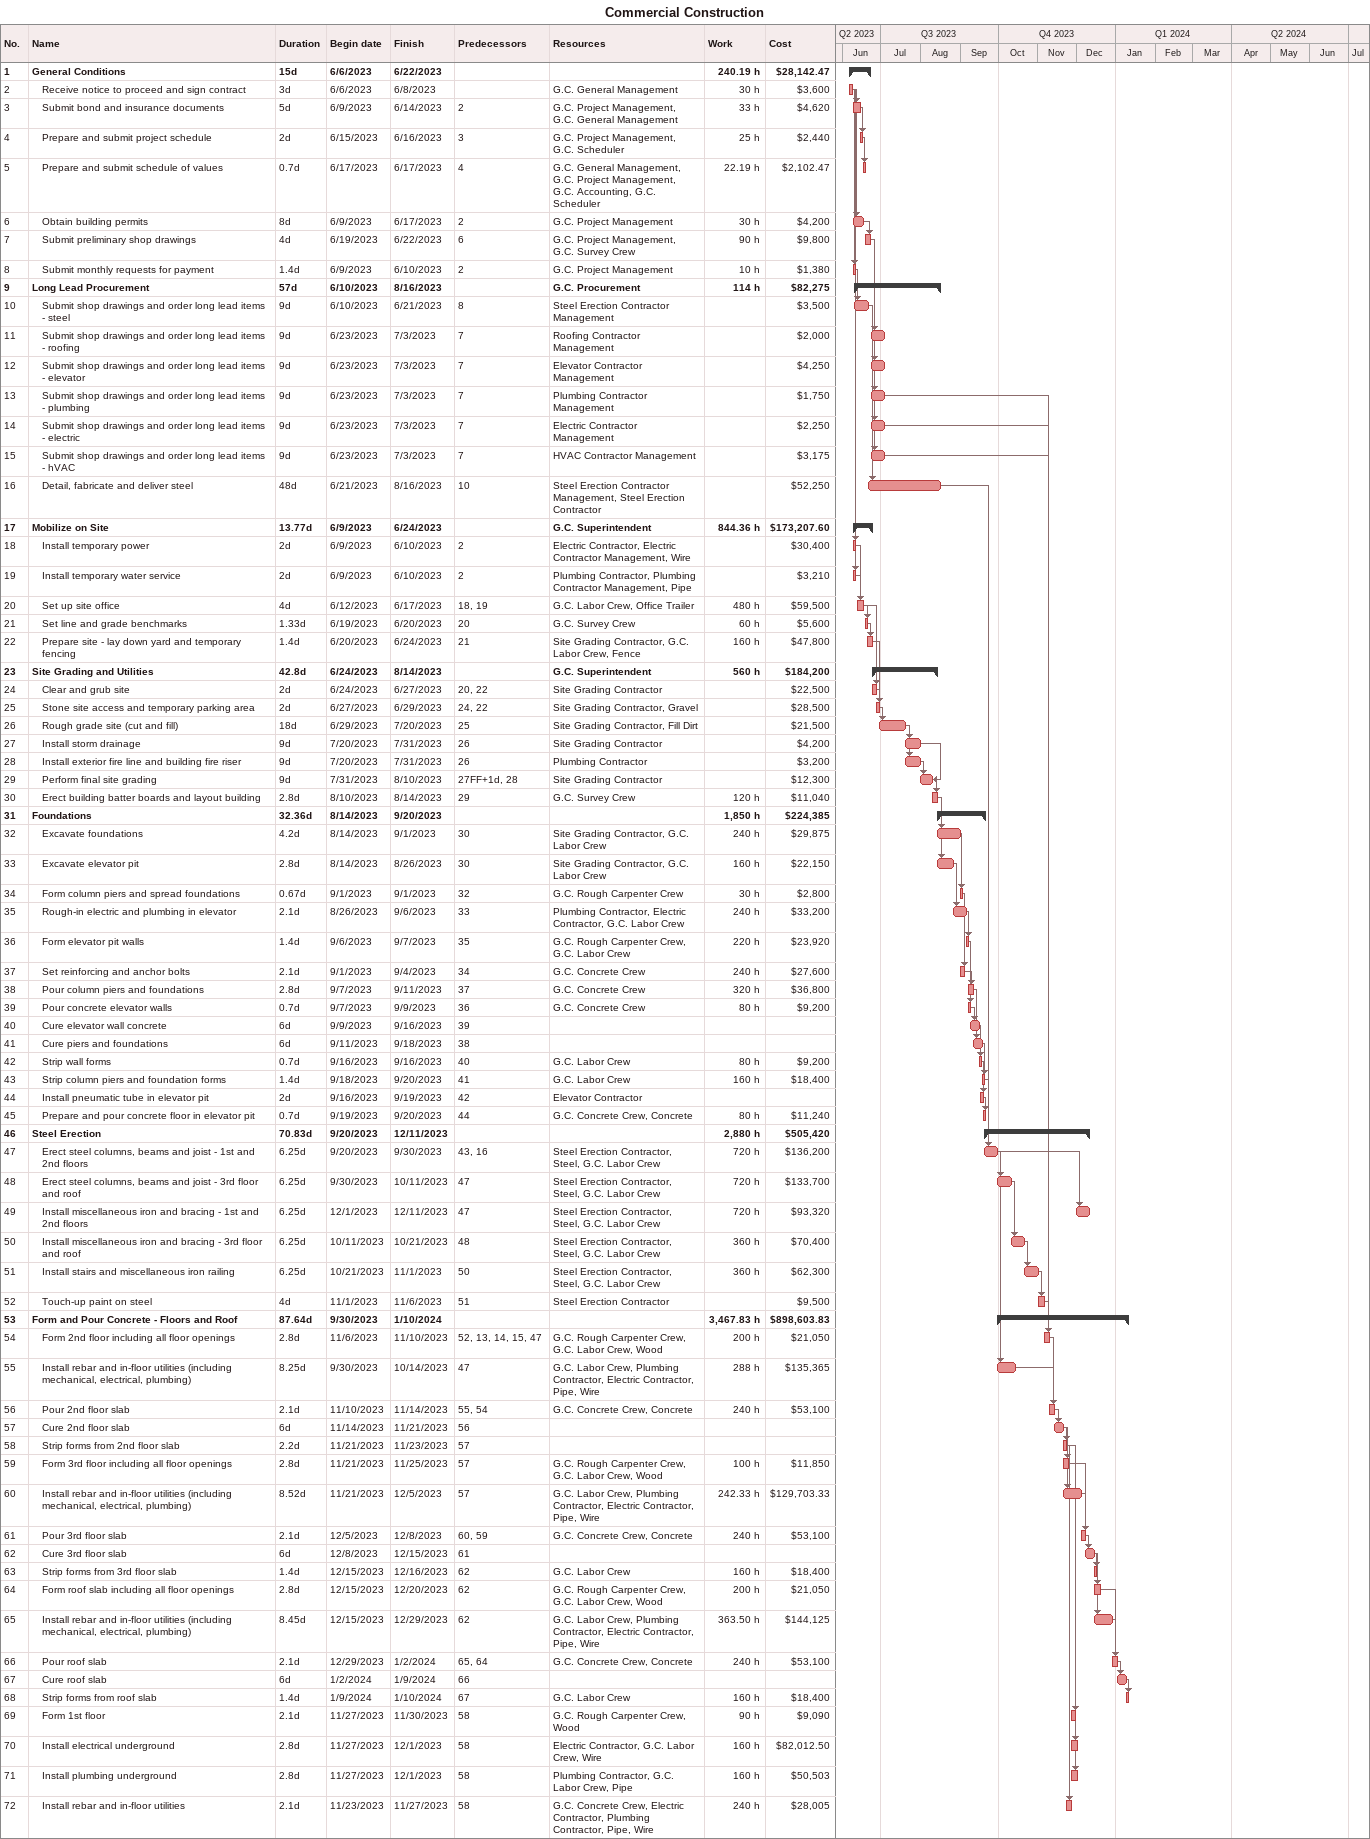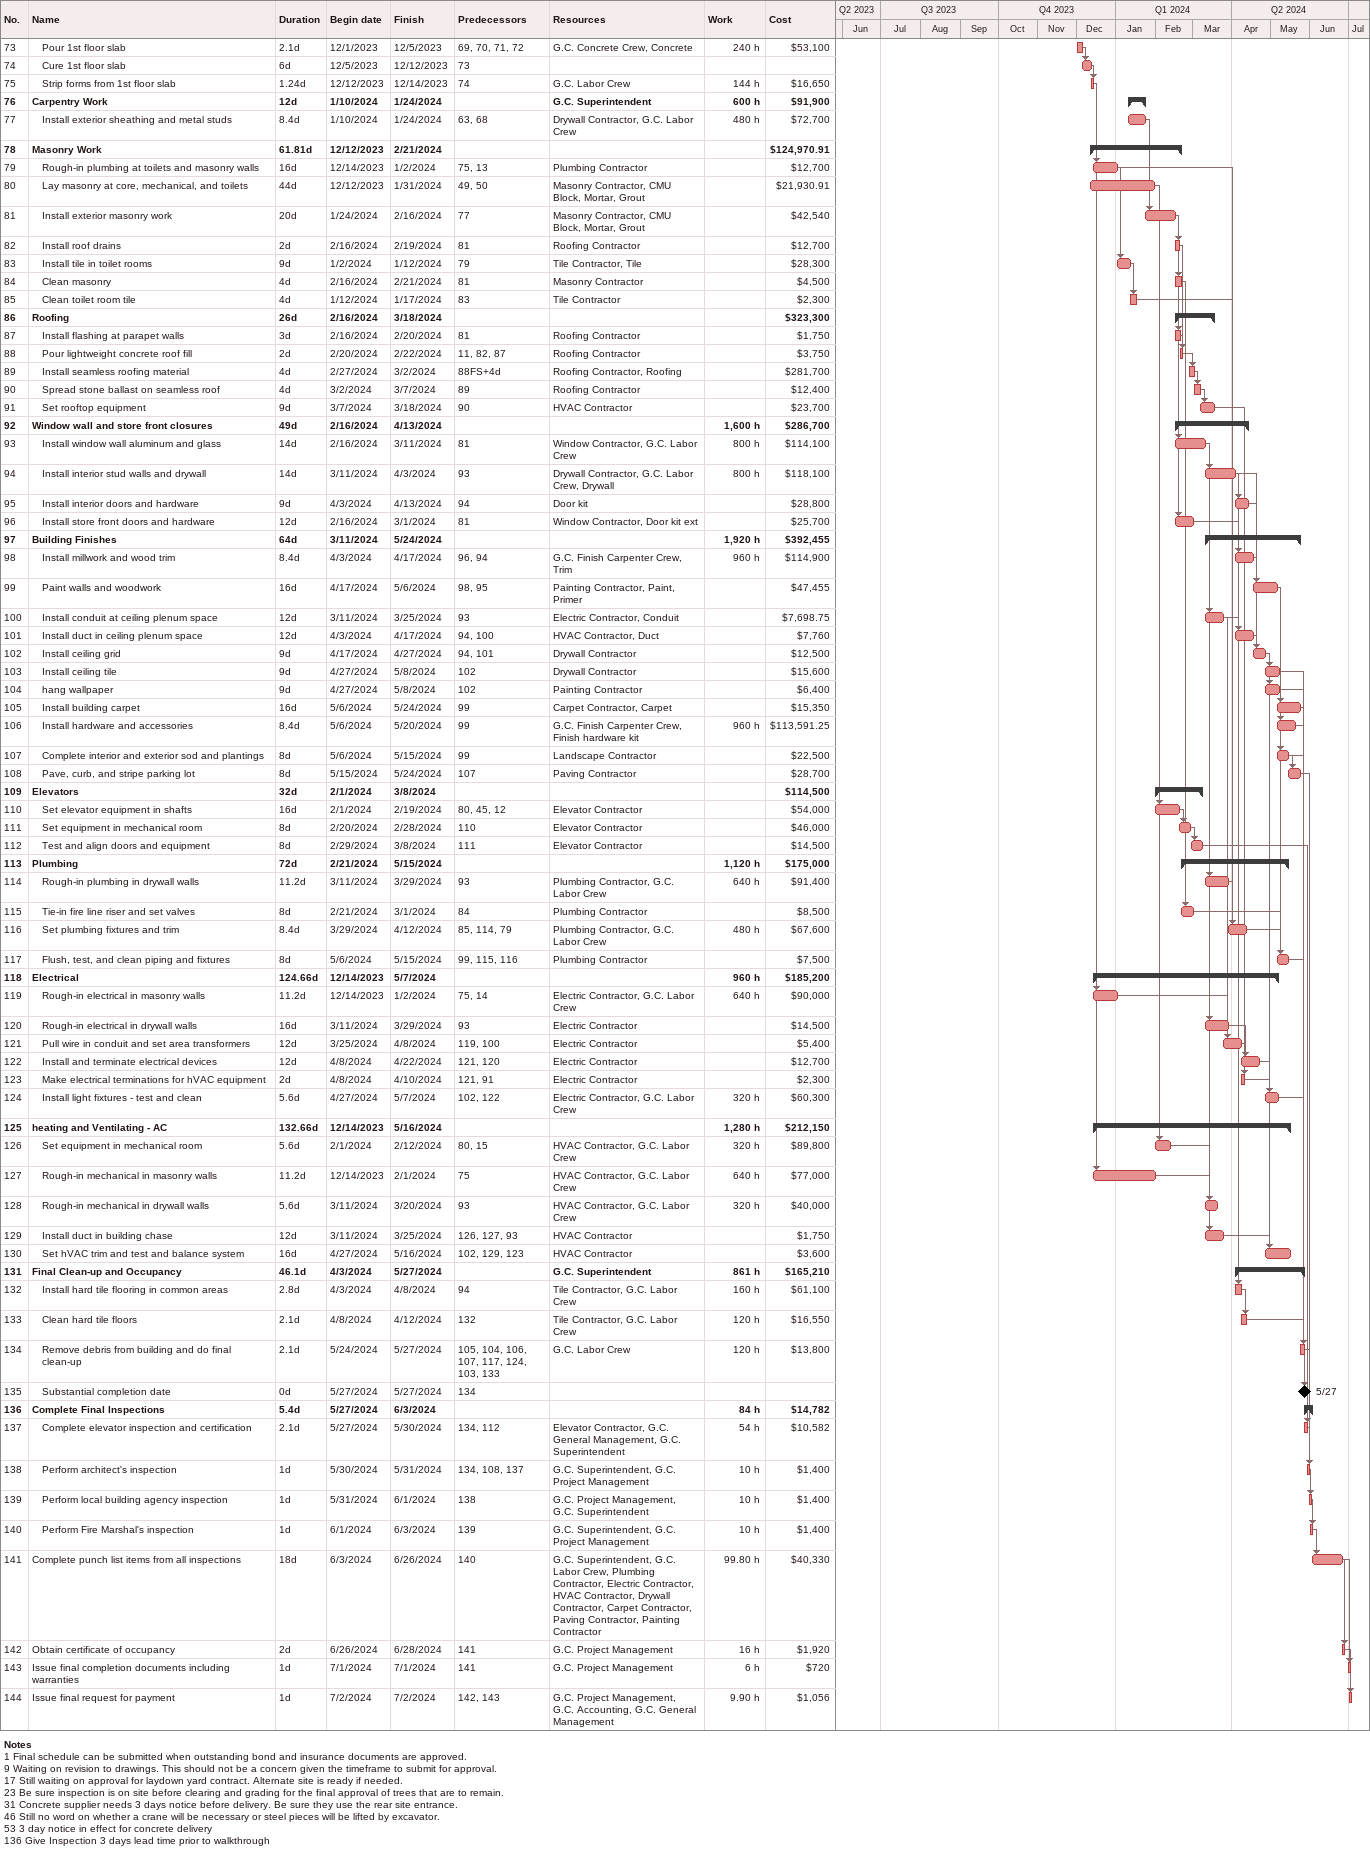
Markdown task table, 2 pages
Commercial Construction

| ID | Level | Task | Duration | Start | Finish | Predecessors | Resources | Work (h) | Cost ($) |
|---|---|---|---|---|---|---|---|---|---|
| 1 | 1 | **General Conditions** | 15d | 2023-06-06 | 2023-06-22 |  |  | 240.19 | 28142.47 |
| 2 | 2 | Receive notice to proceed and sign contract | 3d | 2023-06-06 | 2023-06-08 |  | G.C. General Management | 30 | 3600 |
| 3 | 2 | Submit bond and insurance documents | 5d | 2023-06-09 | 2023-06-14 | 2 | G.C. Project Management, G.C. General Management | 33 | 4620 |
| 4 | 2 | Prepare and submit project schedule | 2d | 2023-06-15 | 2023-06-16 | 3 | G.C. Project Management, G.C. Scheduler | 25 | 2440 |
| 5 | 2 | Prepare and submit schedule of values | 0.7d | 2023-06-17 | 2023-06-17 | 4 | G.C. General Management, G.C. Project Management, G.C. Accounting, G.C. Scheduler | 22.19 | 2102.47 |
| 6 | 2 | Obtain building permits | 8d | 2023-06-09 | 2023-06-17 | 2 | G.C. Project Management | 30 | 4200 |
| 7 | 2 | Submit preliminary shop drawings | 4d | 2023-06-19 | 2023-06-22 | 6 | G.C. Project Management, G.C. Survey Crew | 90 | 9800 |
| 8 | 2 | Submit monthly requests for payment | 1.4d | 2023-06-09 | 2023-06-10 | 2 | G.C. Project Management | 10 | 1380 |
| 9 | 1 | **Long Lead Procurement** | 57d | 2023-06-10 | 2023-08-16 |  | G.C. Procurement | 114 | 82275 |
| 10 | 2 | Submit shop drawings and order long lead items - steel | 9d | 2023-06-10 | 2023-06-21 | 8 | Steel Erection Contractor Management |  | 3500 |
| 11 | 2 | Submit shop drawings and order long lead items - roofing | 9d | 2023-06-23 | 2023-07-03 | 7 | Roofing Contractor Management |  | 2000 |
| 12 | 2 | Submit shop drawings and order long lead items - elevator | 9d | 2023-06-23 | 2023-07-03 | 7 | Elevator Contractor Management |  | 4250 |
| 13 | 2 | Submit shop drawings and order long lead items - plumbing | 9d | 2023-06-23 | 2023-07-03 | 7 | Plumbing Contractor Management |  | 1750 |
| 14 | 2 | Submit shop drawings and order long lead items - electric | 9d | 2023-06-23 | 2023-07-03 | 7 | Electric Contractor Management |  | 2250 |
| 15 | 2 | Submit shop drawings and order long lead items - hVAC | 9d | 2023-06-23 | 2023-07-03 | 7 | HVAC Contractor Management |  | 3175 |
| 16 | 2 | Detail, fabricate and deliver steel | 48d | 2023-06-21 | 2023-08-16 | 10 | Steel Erection Contractor Management, Steel Erection Contractor |  | 52250 |
| 17 | 1 | **Mobilize on Site** | 13.77d | 2023-06-09 | 2023-06-24 |  | G.C. Superintendent | 844.36 | 173207.60 |
| 18 | 2 | Install temporary power | 2d | 2023-06-09 | 2023-06-10 | 2 | Electric Contractor, Electric Contractor Management, Wire |  | 30400 |
| 19 | 2 | Install temporary water service | 2d | 2023-06-09 | 2023-06-10 | 2 | Plumbing Contractor, Plumbing Contractor Management, Pipe |  | 3210 |
| 20 | 2 | Set up site office | 4d | 2023-06-12 | 2023-06-17 | 18, 19 | G.C. Labor Crew, Office Trailer | 480 | 59500 |
| 21 | 2 | Set line and grade benchmarks | 1.33d | 2023-06-19 | 2023-06-20 | 20 | G.C. Survey Crew | 60 | 5600 |
| 22 | 2 | Prepare site - lay down yard and temporary fencing | 1.4d | 2023-06-20 | 2023-06-24 | 21 | Site Grading Contractor, G.C. Labor Crew, Fence | 160 | 47800 |
| 23 | 1 | **Site Grading and Utilities** | 42.8d | 2023-06-24 | 2023-08-14 |  | G.C. Superintendent | 560 | 184200 |
| 24 | 2 | Clear and grub site | 2d | 2023-06-24 | 2023-06-27 | 20, 22 | Site Grading Contractor |  | 22500 |
| 25 | 2 | Stone site access and temporary parking area | 2d | 2023-06-27 | 2023-06-29 | 24, 22 | Site Grading Contractor, Gravel |  | 28500 |
| 26 | 2 | Rough grade site (cut and fill) | 18d | 2023-06-29 | 2023-07-20 | 25 | Site Grading Contractor, Fill Dirt |  | 21500 |
| 27 | 2 | Install storm drainage | 9d | 2023-07-20 | 2023-07-31 | 26 | Site Grading Contractor |  | 4200 |
| 28 | 2 | Install exterior fire line and building fire riser | 9d | 2023-07-20 | 2023-07-31 | 26 | Plumbing Contractor |  | 3200 |
| 29 | 2 | Perform final site grading | 9d | 2023-07-31 | 2023-08-10 | 27FF+1d, 28 | Site Grading Contractor |  | 12300 |
| 30 | 2 | Erect building batter boards and layout building | 2.8d | 2023-08-10 | 2023-08-14 | 29 | G.C. Survey Crew | 120 | 11040 |
| 31 | 1 | **Foundations** | 32.36d | 2023-08-14 | 2023-09-20 |  |  | 1850 | 224385 |
| 32 | 2 | Excavate foundations | 4.2d | 2023-08-14 | 2023-09-01 | 30 | Site Grading Contractor, G.C. Labor Crew | 240 | 29875 |
| 33 | 2 | Excavate elevator pit | 2.8d | 2023-08-14 | 2023-08-26 | 30 | Site Grading Contractor, G.C. Labor Crew | 160 | 22150 |
| 34 | 2 | Form column piers and spread foundations | 0.67d | 2023-09-01 | 2023-09-01 | 32 | G.C. Rough Carpenter Crew | 30 | 2800 |
| 35 | 2 | Rough-in electric and plumbing in elevator | 2.1d | 2023-08-26 | 2023-09-06 | 33 | Plumbing Contractor, Electric Contractor, G.C. Labor Crew | 240 | 33200 |
| 36 | 2 | Form elevator pit walls | 1.4d | 2023-09-06 | 2023-09-07 | 35 | G.C. Rough Carpenter Crew, G.C. Labor Crew | 220 | 23920 |
| 37 | 2 | Set reinforcing and anchor bolts | 2.1d | 2023-09-01 | 2023-09-04 | 34 | G.C. Concrete Crew | 240 | 27600 |
| 38 | 2 | Pour column piers and foundations | 2.8d | 2023-09-07 | 2023-09-11 | 37 | G.C. Concrete Crew | 320 | 36800 |
| 39 | 2 | Pour concrete elevator walls | 0.7d | 2023-09-07 | 2023-09-09 | 36 | G.C. Concrete Crew | 80 | 9200 |
| 40 | 2 | Cure elevator wall concrete | 6d | 2023-09-09 | 2023-09-16 | 39 |  |  |  |
| 41 | 2 | Cure piers and foundations | 6d | 2023-09-11 | 2023-09-18 | 38 |  |  |  |
| 42 | 2 | Strip wall forms | 0.7d | 2023-09-16 | 2023-09-16 | 40 | G.C. Labor Crew | 80 | 9200 |
| 43 | 2 | Strip column piers and foundation forms | 1.4d | 2023-09-18 | 2023-09-20 | 41 | G.C. Labor Crew | 160 | 18400 |
| 44 | 2 | Install pneumatic tube in elevator pit | 2d | 2023-09-16 | 2023-09-19 | 42 | Elevator Contractor |  |  |
| 45 | 2 | Prepare and pour concrete floor in elevator pit | 0.7d | 2023-09-19 | 2023-09-20 | 44 | G.C. Concrete Crew, Concrete | 80 | 11240 |
| 46 | 1 | **Steel Erection** | 70.83d | 2023-09-20 | 2023-12-11 |  |  | 2880 | 505420 |
| 47 | 2 | Erect steel columns, beams and joist - 1st and 2nd floors | 6.25d | 2023-09-20 | 2023-09-30 | 43, 16 | Steel Erection Contractor, Steel, G.C. Labor Crew | 720 | 136200 |
| 48 | 2 | Erect steel columns, beams and joist - 3rd floor and roof | 6.25d | 2023-09-30 | 2023-10-11 | 47 | Steel Erection Contractor, Steel, G.C. Labor Crew | 720 | 133700 |
| 49 | 2 | Install miscellaneous iron and bracing - 1st and 2nd floors | 6.25d | 2023-12-01 | 2023-12-11 | 47 | Steel Erection Contractor, Steel, G.C. Labor Crew | 720 | 93320 |
| 50 | 2 | Install miscellaneous iron and bracing - 3rd floor and roof | 6.25d | 2023-10-11 | 2023-10-21 | 48 | Steel Erection Contractor, Steel, G.C. Labor Crew | 360 | 70400 |
| 51 | 2 | Install stairs and miscellaneous iron railing | 6.25d | 2023-10-21 | 2023-11-01 | 50 | Steel Erection Contractor, Steel, G.C. Labor Crew | 360 | 62300 |
| 52 | 2 | Touch-up paint on steel | 4d | 2023-11-01 | 2023-11-06 | 51 | Steel Erection Contractor |  | 9500 |
| 53 | 1 | **Form and Pour Concrete - Floors and Roof** | 87.64d | 2023-09-30 | 2024-01-10 |  |  | 3467.83 | 898603.83 |
| 54 | 2 | Form 2nd floor including all floor openings | 2.8d | 2023-11-06 | 2023-11-10 | 52, 13, 14, 15, 47 | G.C. Rough Carpenter Crew, G.C. Labor Crew, Wood | 200 | 21050 |
| 55 | 2 | Install rebar and in-floor utilities (including mechanical, electrical, plumbing) | 8.25d | 2023-09-30 | 2023-10-14 | 47 | G.C. Labor Crew, Plumbing Contractor, Electric Contractor, Pipe, Wire | 288 | 135365 |
| 56 | 2 | Pour 2nd floor slab | 2.1d | 2023-11-10 | 2023-11-14 | 55, 54 | G.C. Concrete Crew, Concrete | 240 | 53100 |
| 57 | 2 | Cure 2nd floor slab | 6d | 2023-11-14 | 2023-11-21 | 56 |  |  |  |
| 58 | 2 | Strip forms from 2nd floor slab | 2.2d | 2023-11-21 | 2023-11-23 | 57 |  |  |  |
| 59 | 2 | Form 3rd floor including all floor openings | 2.8d | 2023-11-21 | 2023-11-25 | 57 | G.C. Rough Carpenter Crew, G.C. Labor Crew, Wood | 100 | 11850 |
| 60 | 2 | Install rebar and in-floor utilities (including mechanical, electrical, plumbing) | 8.52d | 2023-11-21 | 2023-12-05 | 57 | G.C. Labor Crew, Plumbing Contractor, Electric Contractor, Pipe, Wire | 242.33 | 129703.33 |
| 61 | 2 | Pour 3rd floor slab | 2.1d | 2023-12-05 | 2023-12-08 | 60, 59 | G.C. Concrete Crew, Concrete | 240 | 53100 |
| 62 | 2 | Cure 3rd floor slab | 6d | 2023-12-08 | 2023-12-15 | 61 |  |  |  |
| 63 | 2 | Strip forms from 3rd floor slab | 1.4d | 2023-12-15 | 2023-12-16 | 62 | G.C. Labor Crew | 160 | 18400 |
| 64 | 2 | Form roof slab including all floor openings | 2.8d | 2023-12-15 | 2023-12-20 | 62 | G.C. Rough Carpenter Crew, G.C. Labor Crew, Wood | 200 | 21050 |
| 65 | 2 | Install rebar and in-floor utilities (including mechanical, electrical, plumbing) | 8.45d | 2023-12-15 | 2023-12-29 | 62 | G.C. Labor Crew, Plumbing Contractor, Electric Contractor, Pipe, Wire | 363.50 | 144125 |
| 66 | 2 | Pour roof slab | 2.1d | 2023-12-29 | 2024-01-02 | 65, 64 | G.C. Concrete Crew, Concrete | 240 | 53100 |
| 67 | 2 | Cure roof slab | 6d | 2024-01-02 | 2024-01-09 | 66 |  |  |  |
| 68 | 2 | Strip forms from roof slab | 1.4d | 2024-01-09 | 2024-01-10 | 67 | G.C. Labor Crew | 160 | 18400 |
| 69 | 2 | Form 1st floor | 2.1d | 2023-11-27 | 2023-11-30 | 58 | G.C. Rough Carpenter Crew, Wood | 90 | 9090 |
| 70 | 2 | Install electrical underground | 2.8d | 2023-11-27 | 2023-12-01 | 58 | Electric Contractor, G.C. Labor Crew, Wire | 160 | 82012.50 |
| 71 | 2 | Install plumbing underground | 2.8d | 2023-11-27 | 2023-12-01 | 58 | Plumbing Contractor, G.C. Labor Crew, Pipe | 160 | 50503 |
| 72 | 2 | Install rebar and in-floor utilities | 2.1d | 2023-11-23 | 2023-11-27 | 58 | G.C. Concrete Crew, Electric Contractor, Plumbing Contractor, Pipe, Wire | 240 | 28005 |
| 73 | 2 | Pour 1st floor slab | 2.1d | 2023-12-01 | 2023-12-05 | 69, 70, 71, 72 | G.C. Concrete Crew, Concrete | 240 | 53100 |
| 74 | 2 | Cure 1st floor slab | 6d | 2023-12-05 | 2023-12-12 | 73 |  |  |  |
| 75 | 2 | Strip forms from 1st floor slab | 1.24d | 2023-12-12 | 2023-12-14 | 74 | G.C. Labor Crew | 144 | 16650 |
| 76 | 1 | **Carpentry Work** | 12d | 2024-01-10 | 2024-01-24 |  | G.C. Superintendent | 600 | 91900 |
| 77 | 2 | Install exterior sheathing and metal studs | 8.4d | 2024-01-10 | 2024-01-24 | 63, 68 | Drywall Contractor, G.C. Labor Crew | 480 | 72700 |
| 78 | 1 | **Masonry Work** | 61.81d | 2023-12-12 | 2024-02-21 |  |  |  | 124970.91 |
| 79 | 2 | Rough-in plumbing at toilets and masonry walls | 16d | 2023-12-14 | 2024-01-02 | 75, 13 | Plumbing Contractor |  | 12700 |
| 80 | 2 | Lay masonry at core, mechanical, and toilets | 44d | 2023-12-12 | 2024-01-31 | 49, 50 | Masonry Contractor, CMU Block, Mortar, Grout |  | 21930.91 |
| 81 | 2 | Install exterior masonry work | 20d | 2024-01-24 | 2024-02-16 | 77 | Masonry Contractor, CMU Block, Mortar, Grout |  | 42540 |
| 82 | 2 | Install roof drains | 2d | 2024-02-16 | 2024-02-19 | 81 | Roofing Contractor |  | 12700 |
| 83 | 2 | Install tile in toilet rooms | 9d | 2024-01-02 | 2024-01-12 | 79 | Tile Contractor, Tile |  | 28300 |
| 84 | 2 | Clean masonry | 4d | 2024-02-16 | 2024-02-21 | 81 | Masonry Contractor |  | 4500 |
| 85 | 2 | Clean toilet room tile | 4d | 2024-01-12 | 2024-01-17 | 83 | Tile Contractor |  | 2300 |
| 86 | 1 | **Roofing** | 26d | 2024-02-16 | 2024-03-18 |  |  |  | 323300 |
| 87 | 2 | Install flashing at parapet walls | 3d | 2024-02-16 | 2024-02-20 | 81 | Roofing Contractor |  | 1750 |
| 88 | 2 | Pour lightweight concrete roof fill | 2d | 2024-02-20 | 2024-02-22 | 11, 82, 87 | Roofing Contractor |  | 3750 |
| 89 | 2 | Install seamless roofing material | 4d | 2024-02-27 | 2024-03-02 | 88FS+4d | Roofing Contractor, Roofing |  | 281700 |
| 90 | 2 | Spread stone ballast on seamless roof | 4d | 2024-03-02 | 2024-03-07 | 89 | Roofing Contractor |  | 12400 |
| 91 | 2 | Set rooftop equipment | 9d | 2024-03-07 | 2024-03-18 | 90 | HVAC Contractor |  | 23700 |
| 92 | 1 | **Window wall and store front closures** | 49d | 2024-02-16 | 2024-04-13 |  |  | 1600 | 286700 |
| 93 | 2 | Install window wall aluminum and glass | 14d | 2024-02-16 | 2024-03-11 | 81 | Window Contractor, G.C. Labor Crew | 800 | 114100 |
| 94 | 2 | Install interior stud walls and drywall | 14d | 2024-03-11 | 2024-04-03 | 93 | Drywall Contractor, G.C. Labor Crew, Drywall | 800 | 118100 |
| 95 | 2 | Install interior doors and hardware | 9d | 2024-04-03 | 2024-04-13 | 94 | Door kit |  | 28800 |
| 96 | 2 | Install store front doors and hardware | 12d | 2024-02-16 | 2024-03-01 | 81 | Window Contractor, Door kit ext |  | 25700 |
| 97 | 1 | **Building Finishes** | 64d | 2024-03-11 | 2024-05-24 |  |  | 1920 | 392455 |
| 98 | 2 | Install millwork and wood trim | 8.4d | 2024-04-03 | 2024-04-17 | 96, 94 | G.C. Finish Carpenter Crew, Trim | 960 | 114900 |
| 99 | 2 | Paint walls and woodwork | 16d | 2024-04-17 | 2024-05-06 | 98, 95 | Painting Contractor, Paint, Primer |  | 47455 |
| 100 | 2 | Install conduit at ceiling plenum space | 12d | 2024-03-11 | 2024-03-25 | 93 | Electric Contractor, Conduit |  | 7698.75 |
| 101 | 2 | Install duct in ceiling plenum space | 12d | 2024-04-03 | 2024-04-17 | 94, 100 | HVAC Contractor, Duct |  | 7760 |
| 102 | 2 | Install ceiling grid | 9d | 2024-04-17 | 2024-04-27 | 94, 101 | Drywall Contractor |  | 12500 |
| 103 | 2 | Install ceiling tile | 9d | 2024-04-27 | 2024-05-08 | 102 | Drywall Contractor |  | 15600 |
| 104 | 2 | hang wallpaper | 9d | 2024-04-27 | 2024-05-08 | 102 | Painting Contractor |  | 6400 |
| 105 | 2 | Install building carpet | 16d | 2024-05-06 | 2024-05-24 | 99 | Carpet Contractor, Carpet |  | 15350 |
| 106 | 2 | Install hardware and accessories | 8.4d | 2024-05-06 | 2024-05-20 | 99 | G.C. Finish Carpenter Crew, Finish hardware kit | 960 | 113591.25 |
| 107 | 2 | Complete interior and exterior sod and plantings | 8d | 2024-05-06 | 2024-05-15 | 99 | Landscape Contractor |  | 22500 |
| 108 | 2 | Pave, curb, and stripe parking lot | 8d | 2024-05-15 | 2024-05-24 | 107 | Paving Contractor |  | 28700 |
| 109 | 1 | **Elevators** | 32d | 2024-02-01 | 2024-03-08 |  |  |  | 114500 |
| 110 | 2 | Set elevator equipment in shafts | 16d | 2024-02-01 | 2024-02-19 | 80, 45, 12 | Elevator Contractor |  | 54000 |
| 111 | 2 | Set equipment in mechanical room | 8d | 2024-02-20 | 2024-02-28 | 110 | Elevator Contractor |  | 46000 |
| 112 | 2 | Test and align doors and equipment | 8d | 2024-02-29 | 2024-03-08 | 111 | Elevator Contractor |  | 14500 |
| 113 | 1 | **Plumbing** | 72d | 2024-02-21 | 2024-05-15 |  |  | 1120 | 175000 |
| 114 | 2 | Rough-in plumbing in drywall walls | 11.2d | 2024-03-11 | 2024-03-29 | 93 | Plumbing Contractor, G.C. Labor Crew | 640 | 91400 |
| 115 | 2 | Tie-in fire line riser and set valves | 8d | 2024-02-21 | 2024-03-01 | 84 | Plumbing Contractor |  | 8500 |
| 116 | 2 | Set plumbing fixtures and trim | 8.4d | 2024-03-29 | 2024-04-12 | 85, 114, 79 | Plumbing Contractor, G.C. Labor Crew | 480 | 67600 |
| 117 | 2 | Flush, test, and clean piping and fixtures | 8d | 2024-05-06 | 2024-05-15 | 99, 115, 116 | Plumbing Contractor |  | 7500 |
| 118 | 1 | **Electrical** | 124.66d | 2023-12-14 | 2024-05-07 |  |  | 960 | 185200 |
| 119 | 2 | Rough-in electrical in masonry walls | 11.2d | 2023-12-14 | 2024-01-02 | 75, 14 | Electric Contractor, G.C. Labor Crew | 640 | 90000 |
| 120 | 2 | Rough-in electrical in drywall walls | 16d | 2024-03-11 | 2024-03-29 | 93 | Electric Contractor |  | 14500 |
| 121 | 2 | Pull wire in conduit and set area transformers | 12d | 2024-03-25 | 2024-04-08 | 119, 100 | Electric Contractor |  | 5400 |
| 122 | 2 | Install and terminate electrical devices | 12d | 2024-04-08 | 2024-04-22 | 121, 120 | Electric Contractor |  | 12700 |
| 123 | 2 | Make electrical terminations for hVAC equipment | 2d | 2024-04-08 | 2024-04-10 | 121, 91 | Electric Contractor |  | 2300 |
| 124 | 2 | Install light fixtures - test and clean | 5.6d | 2024-04-27 | 2024-05-07 | 102, 122 | Electric Contractor, G.C. Labor Crew | 320 | 60300 |
| 125 | 1 | **heating and Ventilating - AC** | 132.66d | 2023-12-14 | 2024-05-16 |  |  | 1280 | 212150 |
| 126 | 2 | Set equipment in mechanical room | 5.6d | 2024-02-01 | 2024-02-12 | 80, 15 | HVAC Contractor, G.C. Labor Crew | 320 | 89800 |
| 127 | 2 | Rough-in mechanical in masonry walls | 11.2d | 2023-12-14 | 2024-02-01 | 75 | HVAC Contractor, G.C. Labor Crew | 640 | 77000 |
| 128 | 2 | Rough-in mechanical in drywall walls | 5.6d | 2024-03-11 | 2024-03-20 | 93 | HVAC Contractor, G.C. Labor Crew | 320 | 40000 |
| 129 | 2 | Install duct in building chase | 12d | 2024-03-11 | 2024-03-25 | 126, 127, 93 | HVAC Contractor |  | 1750 |
| 130 | 2 | Set hVAC trim and test and balance system | 16d | 2024-04-27 | 2024-05-16 | 102, 129, 123 | HVAC Contractor |  | 3600 |
| 131 | 1 | **Final Clean-up and Occupancy** | 46.1d | 2024-04-03 | 2024-05-27 |  | G.C. Superintendent | 861 | 165210 |
| 132 | 2 | Install hard tile flooring in common areas | 2.8d | 2024-04-03 | 2024-04-08 | 94 | Tile Contractor, G.C. Labor Crew | 160 | 61100 |
| 133 | 2 | Clean hard tile floors | 2.1d | 2024-04-08 | 2024-04-12 | 132 | Tile Contractor, G.C. Labor Crew | 120 | 16550 |
| 134 | 2 | Remove debris from building and do final clean-up | 2.1d | 2024-05-24 | 2024-05-27 | 105, 104, 106, 107, 117, 124, 103, 133 | G.C. Labor Crew | 120 | 13800 |
| 135 | 2 | Substantial completion date | 0d | 2024-05-27 | 2024-05-27 | 134 |  |  |  |
| 136 | 1 | **Complete Final Inspections** | 5.4d | 2024-05-27 | 2024-06-03 |  |  | 84 | 14782 |
| 137 | 2 | Complete elevator inspection and certification | 2.1d | 2024-05-27 | 2024-05-30 | 134, 112 | Elevator Contractor, G.C. General Management, G.C. Superintendent | 54 | 10582 |
| 138 | 2 | Perform architect's inspection | 1d | 2024-05-30 | 2024-05-31 | 134, 108, 137 | G.C. Superintendent, G.C. Project Management | 10 | 1400 |
| 139 | 2 | Perform local building agency inspection | 1d | 2024-05-31 | 2024-06-01 | 138 | G.C. Project Management, G.C. Superintendent | 10 | 1400 |
| 140 | 2 | Perform Fire Marshal's inspection | 1d | 2024-06-01 | 2024-06-03 | 139 | G.C. Superintendent, G.C. Project Management | 10 | 1400 |
| 141 | 1 | Complete punch list items from all inspections | 18d | 2024-06-03 | 2024-06-26 | 140 | G.C. Superintendent, G.C. Labor Crew, Plumbing Contractor, Electric Contractor, HVAC Contractor, Drywall Contractor, Carpet Contractor, Paving Contractor, Painting Contractor | 99.80 | 40330 |
| 142 | 1 | Obtain certificate of occupancy | 2d | 2024-06-26 | 2024-06-28 | 141 | G.C. Project Management | 16 | 1920 |
| 143 | 1 | Issue final completion documents including warranties | 1d | 2024-07-01 | 2024-07-01 | 141 | G.C. Project Management | 6 | 720 |
| 144 | 1 | Issue final request for payment | 1d | 2024-07-02 | 2024-07-02 | 142, 143 | G.C. Project Management, G.C. Accounting, G.C. General Management | 9.90 | 1056 |

Notes
- 1: Final schedule can be submitted when outstanding bond and insurance documents are approved.
- 9: Waiting on revision to drawings. This should not be a concern given the timeframe to submit for approval.
- 17: Still waiting on approval for laydown yard contract. Alternate site is ready if needed.
- 23: Be sure inspection is on site before clearing and grading for the final approval of trees that are to remain.
- 31: Concrete supplier needs 3 days notice before delivery. Be sure they use the rear site entrance.
- 46: Still no word on whether a crane will be necessary or steel pieces will be lifted by excavator.
- 53: 3 day notice in effect for concrete delivery
- 136: Give Inspection 3 days lead time prior to walkthrough
